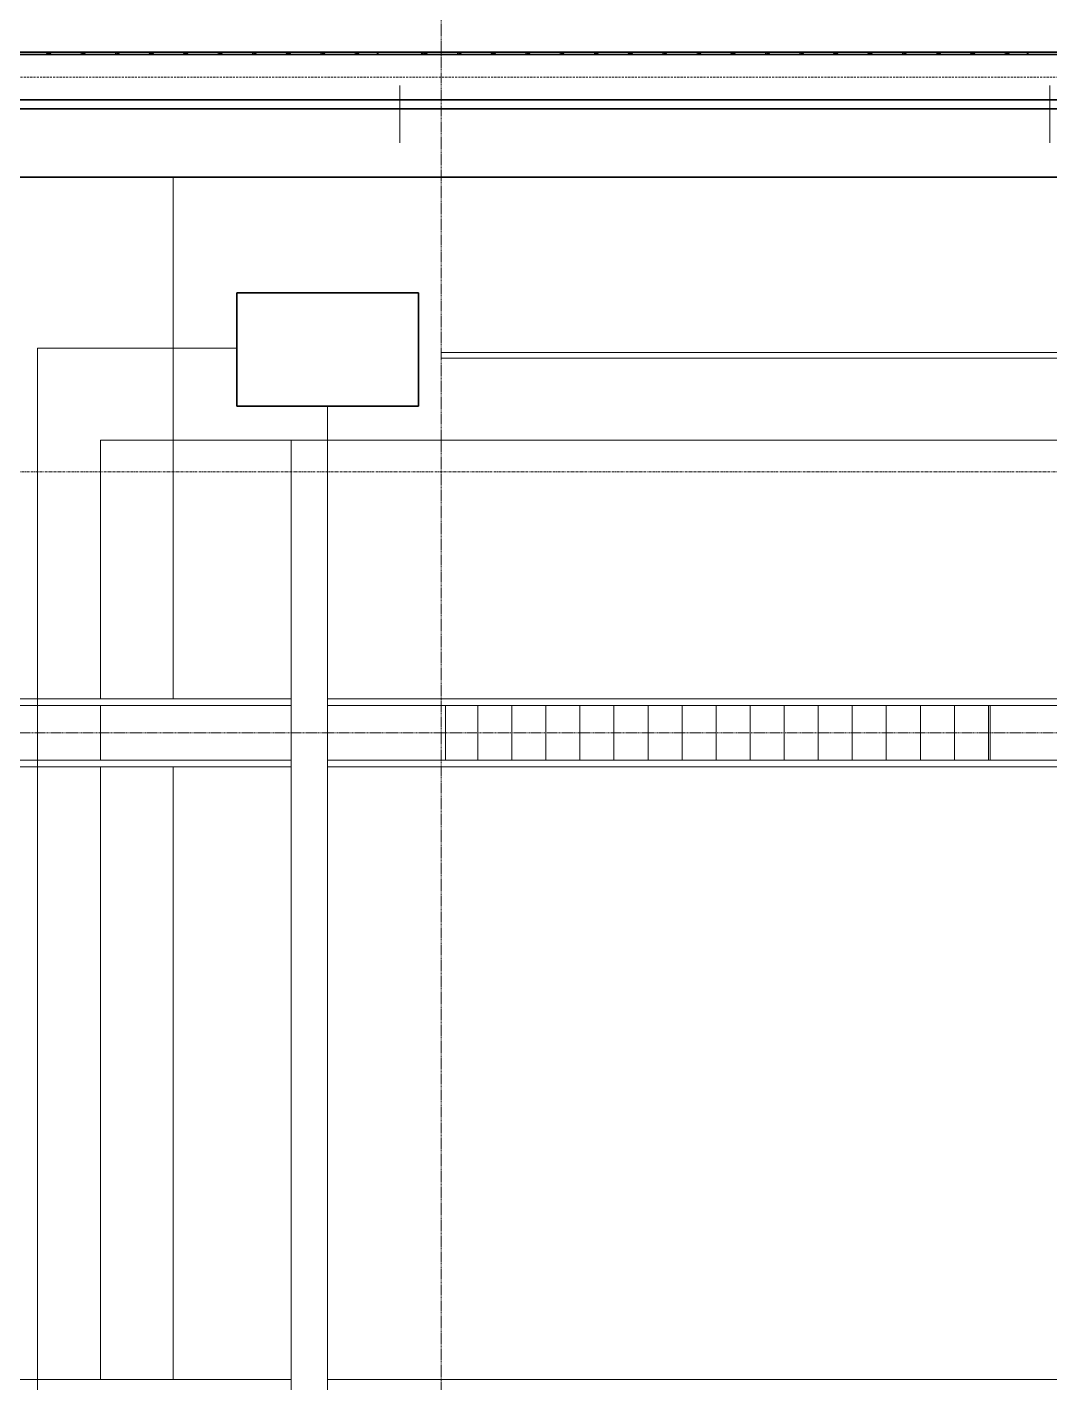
# Model space of a CAD drawing. Header units: millimetres. Extents: x -672391 to -598136, y -134 to 46410.
# Drawn here: x -631879 to -629626, y 34382 to 37369 of the extents above; entities that cross this region are included whole.
import ezdxf

# ---------------------------------------------------------------- set-up
doc = ezdxf.new("R2010")
doc.units = ezdxf.units.MM
for name, pattern in [('DPA_Grid _ Level 100', [10, 5.5, -1.6, 1.3, -1.6]), ('DPA_Hidden 100', [7.2, 4.7, -2.5]), ('DPA_Hidden 50', [3, 2, -1])]:
    doc.linetypes.add(name, pattern=pattern)
for name, color, linetype, lineweight in [('A-COLS-E', 1, 'Continuous', 35), ('A-COLS-HDLN', 2, 'Continuous', 9), ('A-DETL', 1, 'Continuous', 70), ('A-DOOR', 3, 'Continuous', 9), ('A-DOOR-E', 2, 'Continuous', 25), ('A-DOOR-HDLN', 2, 'Continuous', 9), ('A-GENM', 1, 'Continuous', 9), ('A-GLAZ-CURT', 2, 'Continuous', 9), ('A-GLAZ-CWMG', 2, 'Continuous', 35), ('S-GRID', 251, 'Continuous', 9)]:
    doc.layers.add(name, color=color, linetype=linetype, lineweight=lineweight)

# ---------------------------------------------------------------- blocks, each defined once
blk = doc.blocks.new('DPA_CP_Entrance Louver Grill Vertical Z - Louver Grill Vertical Z-18398571-4212-01 ENLARGED ENTRANCE 2 GROUND LEVEL - REFLECTED CEILING PLAN')
at = {"layer": 'A-GLAZ-CURT'}
for p, q in [((-716.1, 0), (-716.1, -50)), ((-716.1, -50), (-716.1, 0)), ((716.1, -50), (716.1, 0)), ((716.1, 0), (716.1, -50)), ((-716.1, -50), (-716.1, -125)), ((-716.1, -125), (-716.1, -50)), ((-716.1, -50), (-716.1, -125)), ((-716.1, -125), (-716.1, -50)), ((716.1, -50), (716.1, -125)), ((716.1, -125), (716.1, -50)), ((716.1, -50), (716.1, -125)), ((716.1, -125), (716.1, -50)), ((-716.1, -125), (-716.1, -127)), ((-716.1, -127), (-716.1, -125)), ((716.1, -127), (716.1, -125)), ((716.1, -125), (716.1, -127)), ((-668.1, -195), (-668.1, -200)), ((-668.1, -200), (-668.1, -195)), ((-668.1, -200), (-666.1, -200)), ((-666.1, -200), (-668.1, -200)), ((-666.1, -200), (-666.1, -195)), ((-666.1, -195), (-666.1, -200)), ((666.1, -195), (666.1, -200)), ((666.1, -200), (666.1, -195)), ((666.1, -200), (668.1, -200)), ((668.1, -200), (666.1, -200)), ((668.1, -200), (668.1, -195)), ((668.1, -195), (668.1, -200))]:
    blk.add_line(p, q, dxfattribs=at)
blk = doc.blocks.new('DPA_CP_Entrance Louver Grill Vertical Z - Louver Grill Vertical Z-V3-4212-01 ENLARGED ENTRANCE 2 GROUND LEVEL - REFLECTED CEILING PLAN')
at = {"layer": 'A-GLAZ-CURT'}
for p, q in [((-716.1, 0), (-716.1, -50)), ((-716.1, -50), (-716.1, 0)), ((-716.1, -50), (-716.1, -125)), ((-716.1, -125), (-716.1, -50)), ((-716.1, -50), (-716.1, -125)), ((-716.1, -125), (-716.1, -50)), ((-716.1, -125), (-716.1, -127)), ((-716.1, -127), (-716.1, -125)), ((-668.1, -195), (-668.1, -200)), ((-668.1, -200), (-668.1, -195)), ((-668.1, -200), (-666.1, -200)), ((-666.1, -200), (-668.1, -200)), ((-666.1, -200), (-666.1, -195)), ((-666.1, -195), (-666.1, -200)), ((666.1, -200), (668.1, -200)), ((668.1, -200), (666.1, -200))]:
    blk.add_line(p, q, dxfattribs=at)
blk = doc.blocks.new('GM_Louver Grill Vertical Z - Z Profile-12047552-4212-01 ENLARGED ENTRANCE 2 GROUND LEVEL - REFLECTED CEILING PLAN')
at = {"layer": 'A-GENM'}
for p, q in [((46.4, -73), (40, -73)), ((40, -73), (40, -75)), ((40, -75), (40, -73)), ((40, -73), (46.4, -73)), ((40, -75), (50, -75)), ((50, -75), (40, -75)), ((44.5, -70), (46.4, -73)), ((46.4, -73), (44.5, -70)), ((50, -75), (46.8, -70)), ((46.8, -70), (50, -75))]:
    blk.add_line(p, q, dxfattribs=at)
blk = doc.blocks.new('GM_Louver Grill Vertical Z - Z Profile-V14-4212-01 ENLARGED ENTRANCE 2 GROUND LEVEL - REFLECTED CEILING PLAN')
at = {"layer": 'A-GENM'}
for p, q in [((40, -73), (40, -75)), ((40, -75), (40, -73)), ((40, -73), (46.4, -73)), ((50, -75), (40, -75)), ((46.4, -73), (40.1, -73)), ((40.1, -75), (50, -75)), ((44.5, -70), (46.4, -73)), ((46.4, -73), (44.5, -70)), ((50, -75), (46.8, -70)), ((46.8, -70), (50, -75))]:
    blk.add_line(p, q, dxfattribs=at)
blk = doc.blocks.new('GM_Louver Grill Vertical Z - Z Profile-V15-4212-01 ENLARGED ENTRANCE 2 GROUND LEVEL - REFLECTED CEILING PLAN')
at = {"layer": 'A-GENM'}
for p, q in [((46.4, -73), (40, -73)), ((40, -73), (40, -75)), ((40, -75), (40, -73)), ((40, -73), (46.4, -73)), ((40, -75), (49.4, -75)), ((50, -75), (40, -75)), ((44.5, -70), (46.4, -73)), ((46.4, -73), (44.5, -70)), ((49.4, -74.1), (46.8, -70)), ((46.8, -70), (50, -75))]:
    blk.add_line(p, q, dxfattribs=at)
blk = doc.blocks.new('GM_Louver Grill Vertical Z - Z Profile-V16-4212-01 ENLARGED ENTRANCE 2 GROUND LEVEL - REFLECTED CEILING PLAN')
at = {"layer": 'A-GENM'}
for p, q in [((45.7, -73), (40, -73)), ((40, -73), (40, -75)), ((40, -75), (40, -73)), ((40, -73), (46.4, -73)), ((40, -75), (50, -75)), ((50, -75), (40, -75)), ((44.5, -70), (45.7, -72)), ((46.4, -73), (44.5, -70)), ((50, -75), (46.8, -70)), ((46.8, -70), (50, -75))]:
    blk.add_line(p, q, dxfattribs=at)
blk = doc.blocks.new('DPA_Rectangular - 250 x 400 mm-11952625-4212-01 ENLARGED ENTRANCE 2 GROUND LEVEL - REFLECTED CEILING PLAN')
at = {"layer": 'A-COLS-E'}
for p, q in [((-200, -125), (-200, 125)), ((-200, 125), (200, 125)), ((200, 125), (200, -125)), ((200, -125), (-200, -125))]:
    blk.add_line(p, q, dxfattribs=at)
blk = doc.blocks.new('DPA_CP_Entrance Louver Grill Vertical Z - Louver Grill Vertical Z-18399026-4212-01 ENLARGED ENTRANCE 2 GROUND LEVEL - REFLECTED CEILING PLAN')
at = {"layer": 'A-GLAZ-CURT'}
for p, q in [((-716.1, 0), (-716.1, -50)), ((-716.1, -50), (-716.1, 0)), ((716.1, -50), (716.1, 0)), ((716.1, 0), (716.1, -50)), ((-716.1, -50), (-716.1, -125)), ((-716.1, -125), (-716.1, -50)), ((-716.1, -50), (-716.1, -125)), ((-716.1, -125), (-716.1, -50)), ((716.1, -50), (716.1, -125)), ((716.1, -125), (716.1, -50)), ((716.1, -50), (716.1, -125)), ((716.1, -125), (716.1, -50)), ((-716.1, -125), (-716.1, -127)), ((-716.1, -127), (-716.1, -125)), ((716.1, -127), (716.1, -125)), ((716.1, -125), (716.1, -127)), ((-668.1, -200), (-666.1, -200)), ((-666.1, -200), (-668.1, -200)), ((666.1, -200), (668.1, -200)), ((668.1, -200), (666.1, -200))]:
    blk.add_line(p, q, dxfattribs=at)
blk = doc.blocks.new('DPA_CP_Entrance Louver Grill Vertical Z - Louver Grill Vertical Z-V31-4212-01 ENLARGED ENTRANCE 2 GROUND LEVEL - REFLECTED CEILING PLAN')
at = {"layer": 'A-GLAZ-CURT'}
for p, q in [((-716.1, 0), (-716.1, -50)), ((-716.1, -50), (-716.1, 0)), ((-716.1, -50), (-716.1, -125)), ((-716.1, -125), (-716.1, -50)), ((-716.1, -50), (-716.1, -125)), ((-716.1, -125), (-716.1, -50)), ((-716.1, -125), (-716.1, -127)), ((-716.1, -127), (-716.1, -125)), ((-668.1, -200), (-666.1, -200)), ((-666.1, -200), (-668.1, -200)), ((666.1, -200), (668.1, -200)), ((668.1, -200), (666.1, -200))]:
    blk.add_line(p, q, dxfattribs=at)
blk = doc.blocks.new('GM_Louver Grill Vertical Z - Z Profile-V23-4212-01 ENLARGED ENTRANCE 2 GROUND LEVEL - REFLECTED CEILING PLAN')
at = {"layer": 'A-GENM'}
for p, q in [((40, -75), (50, -75)), ((50, -75), (40, -75))]:
    blk.add_line(p, q, dxfattribs=at)
blk = doc.blocks.new('GM_Louver Grill Vertical Z - Z Profile-V32-4212-01 ENLARGED ENTRANCE 2 GROUND LEVEL - REFLECTED CEILING PLAN')
at = {"layer": 'A-GENM'}
for p, q in [((40.1, -75), (50, -75)), ((50, -75), (40.1, -75))]:
    blk.add_line(p, q, dxfattribs=at)
blk = doc.blocks.new('GM_Louver Grill Vertical Z - Z Profile-V33-4212-01 ENLARGED ENTRANCE 2 GROUND LEVEL - REFLECTED CEILING PLAN')
at = {"layer": 'A-GENM'}
for p, q in [((40, -75), (49.4, -75)), ((49.4, -75), (40, -75))]:
    blk.add_line(p, q, dxfattribs=at)
blk = doc.blocks.new('System Panel - Entrance Glazed 12mm-11964368-4212-01 ENLARGED ENTRANCE 2 GROUND LEVEL - REFLECTED CEILING PLAN')
at = {"layer": 'A-GLAZ-CURT'}
for p, q in [((-750, -6), (-750, 6)), ((-750, 6), (750, 6)), ((750, 6), (750, -6)), ((750, -6), (-750, -6))]:
    blk.add_line(p, q, dxfattribs=at)
blk = doc.blocks.new('DPA_Rectangular Tuscan Column - Rectangular Tuscan Column-11935156-4212-01 ENLARGED ENTRANCE 2 GROUND LEVEL - REFLECTED CEILING PLAN')
at = {"layer": 'A-COLS-HDLN'}
for p, q in [((-125, -150), (-125, 250)), ((-125, 250), (125, 250)), ((125, 250), (125, -150)), ((125, -150), (-125, -150))]:
    blk.add_line(p, q, dxfattribs=at)
blk = doc.blocks.new('Rectangular Mullion - Entrance Louver Top-15304691-4212-01 ENLARGED ENTRANCE 2 GROUND LEVEL - REFLECTED CEILING PLAN')
at = {"layer": 'A-GLAZ-CWMG'}
for p, q in [((-631058.3, 37309), (-632415.5, 37309)), ((-632415.5, 37309), (-631058.3, 37309)), ((-632415.5, 37209), (-631058.3, 37209)), ((-632415.5, 37209), (-631058.3, 37209)), ((-632490.5, 37189), (-632490.5, 37039)), ((-632490.5, 37189), (-631058.3, 37189)), ((-632415.5, 37189), (-631058.3, 37189)), ((-632490.5, 37039), (-631058.3, 37039)), ((-632415.5, 37039), (-631058.3, 37039))]:
    blk.add_line(p, q, dxfattribs=at)
blk = doc.blocks.new('Rectangular Mullion - Entrance Louver Top-12064533-4212-01 ENLARGED ENTRANCE 2 GROUND LEVEL - REFLECTED CEILING PLAN')
at = {"layer": 'A-GLAZ-CWMG'}
for p, q in [((-629626.1, 37309), (-631058.3, 37309)), ((-631058.3, 37309), (-629626.1, 37309)), ((-631058.3, 37209), (-629626.1, 37209)), ((-631058.3, 37209), (-629626.1, 37209)), ((-631058.3, 37189), (-629626.1, 37189)), ((-631058.3, 37189), (-629626.1, 37189)), ((-631058.3, 37039), (-629626.1, 37039)), ((-631058.3, 37039), (-629626.1, 37039))]:
    blk.add_line(p, q, dxfattribs=at)
blk = doc.blocks.new('Rectangular Mullion - 50x200-15304692-4212-01 ENLARGED ENTRANCE 2 GROUND LEVEL - REFLECTED CEILING PLAN')
at = {"layer": 'A-GLAZ-CWMG'}
for p, q in [((-632490.5, 37314), (-631058.3, 37314)), ((-631058.3, 37314), (-632490.5, 37314))]:
    blk.add_line(p, q, dxfattribs=at)
blk = doc.blocks.new('Rectangular Mullion - 50x200-12064535-4212-01 ENLARGED ENTRANCE 2 GROUND LEVEL - REFLECTED CEILING PLAN')
at = {"layer": 'A-GLAZ-CWMG'}
for p, q in [((-631058.3, 37314), (-629626.1, 37314)), ((-629626.1, 37314), (-631058.3, 37314))]:
    blk.add_line(p, q, dxfattribs=at)
blk = doc.blocks.new('System Panel - DPA-AR_Metal Ceiling Rectangular Panel-V58-4212-01 ENLARGED ENTRANCE 2 GROUND LEVEL - REFLECTED CEILING PLAN')
at = {"layer": 'A-GLAZ-CURT'}
for p, q in [((-631557.4, 32889.1), (-631557.4, 34239.1)), ((-631557.4, 34239.1), (-631297.4, 34239.1)), ((-631297.4, 34239.1), (-631557.4, 34239.1)), ((-631557.4, 34239.1), (-631557.4, 32889.1)), ((-631217.4, 34239.1), (-629157.4, 34239.1)), ((-629157.4, 34239.1), (-631217.4, 34239.1)), ((-629157.4, 34239.1), (-629157.4, 32889.1)), ((-629157.4, 32889.1), (-629157.4, 34239.1)), ((-631297.4, 32889.1), (-631557.4, 32889.1)), ((-631557.4, 32889.1), (-631297.4, 32889.1)), ((-629157.4, 32889.1), (-631217.4, 32889.1)), ((-631217.4, 32889.1), (-629157.4, 32889.1))]:
    blk.add_line(p, q, dxfattribs=at)
blk = doc.blocks.new('System Panel - DPA-AR_Metal Ceiling Rectangular Panel-V59-4212-01 ENLARGED ENTRANCE 2 GROUND LEVEL - REFLECTED CEILING PLAN')
at = {"layer": 'A-GLAZ-CURT'}
for p, q in [((-631717.4, 34389.1), (-631717.4, 35739.1)), ((-631717.4, 35739.1), (-631557.4, 35739.1)), ((-631557.4, 35739.1), (-631717.4, 35739.1)), ((-631557.4, 35739.1), (-631557.4, 34389.1)), ((-631557.4, 34389.1), (-631557.4, 35739.1)), ((-631557.4, 34389.1), (-631717.4, 34389.1)), ((-631717.4, 34389.1), (-631557.4, 34389.1))]:
    blk.add_line(p, q, dxfattribs=at)
blk = doc.blocks.new('DPA_CP_Metal Ceiling Panel - Vertical Panel Entrance-12683665-4212-01 ENLARGED ENTRANCE 2 GROUND LEVEL - REFLECTED CEILING PLAN')
at = {"layer": 'A-GLAZ-CURT'}
for p, q in [((-629757.4, 19374.1), (-629757.4, 19254.1)), ((-629757.4, 19374.1), (-628557.4, 19374.1)), ((-629757.4, 19374.1), (-628557.4, 19374.1)), ((-629757.4, 19254.1), (-629757.4, 19374.1)), ((-629757.4, 19374.1), (-629757.4, 19254.1)), ((-628557.4, 19374.1), (-629757.4, 19374.1)), ((-628557.4, 19374.1), (-628557.4, 19254.1)), ((-628557.4, 19374.1), (-628557.4, 19254.1)), ((-628557.4, 19254.1), (-628557.4, 19374.1)), ((-629757.4, 19254.1), (-628557.4, 19254.1)), ((-628557.4, 19254.1), (-629757.4, 19254.1)), ((-629757.4, 19254.1), (-628557.4, 19254.1))]:
    blk.add_line(p, q, dxfattribs=at)
blk = doc.blocks.new('DPA_CP_Metal Ceiling Luminaire - Linear Luminaire Entrance-V52-4212-01 ENLARGED ENTRANCE 2 GROUND LEVEL - REFLECTED CEILING PLAN')
at = {"layer": 'A-GLAZ-CURT'}
h = blk.add_hatch(dxfattribs=at)
h.set_pattern_fill('FP_6', color=256, style=0, pattern_type=2)
h.set_pattern_definition([(270, (-627736.53, 17847.804), (-75, -5e-15), [])])
h.paths.add_polyline_path([(-628557.4, 19254.1), (-627357.4, 19254.1), (-627357.4, 19374.1), (-628557.4, 19374.1)])
for p, q in [((-628557.4, 19374.1), (-627357.4, 19374.1)), ((-628557.4, 19254.1), (-628557.4, 19374.1)), ((-628557.4, 19374.1), (-628557.4, 19254.1)), ((-627357.4, 19374.1), (-628557.4, 19374.1)), ((-627357.4, 19374.1), (-627357.4, 19254.1)), ((-627357.4, 19254.1), (-627357.4, 19374.1)), ((-627357.4, 19254.1), (-628557.4, 19254.1)), ((-628557.4, 19254.1), (-627357.4, 19254.1))]:
    blk.add_line(p, q, dxfattribs=at)
blk = doc.blocks.new('System Panel - DPA-AR_Metal Ceiling Rectangular Panel-V57-4212-01 ENLARGED ENTRANCE 2 GROUND LEVEL - REFLECTED CEILING PLAN')
at = {"layer": 'A-GLAZ-CURT'}
for p, q in [((-631717.4, 32874.1), (-631297.4, 32874.1)), ((-631717.4, 32754.1), (-631717.4, 32874.1)), ((-631717.4, 32874.1), (-631717.4, 32754.1)), ((-631297.4, 32874.1), (-631717.4, 32874.1)), ((-631217.4, 32874.1), (-630957.4, 32874.1)), ((-630957.4, 32874.1), (-631217.4, 32874.1)), ((-630957.4, 32874.1), (-630957.4, 32754.1)), ((-630957.4, 32754.1), (-630957.4, 32874.1)), ((-631297.4, 32754.1), (-631717.4, 32754.1)), ((-631717.4, 32754.1), (-631297.4, 32754.1)), ((-630957.4, 32754.1), (-631217.4, 32754.1)), ((-631217.4, 32754.1), (-630957.4, 32754.1))]:
    blk.add_line(p, q, dxfattribs=at)
blk = doc.blocks.new('System Panel - DPA-AR_Metal Ceiling Rectangular Panel-12708350-4212-01 ENLARGED ENTRANCE 2 GROUND LEVEL - REFLECTED CEILING PLAN')
at = {"layer": 'A-GLAZ-CURT'}
for p, q in [((-631557.4, 35889.1), (-631557.4, 36459)), ((-631557.4, 36459), (-629157.4, 36459)), ((-629157.4, 36459), (-631557.4, 36459)), ((-631557.4, 36459), (-631557.4, 35889.1)), ((-629157.4, 36459), (-629157.4, 36319)), ((-629157.4, 36319), (-629157.4, 36459)), ((-629157.4, 36319), (-629157.4, 35889.1)), ((-629157.4, 35889.1), (-629157.4, 36319)), ((-631297.4, 35889.1), (-631557.4, 35889.1)), ((-631557.4, 35889.1), (-631297.4, 35889.1)), ((-629157.4, 35889.1), (-631217.4, 35889.1)), ((-631217.4, 35889.1), (-629157.4, 35889.1))]:
    blk.add_line(p, q, dxfattribs=at)
blk = doc.blocks.new('System Panel - DPA-AR_Metal Ceiling Rectangular Panel-12708352-4212-01 ENLARGED ENTRANCE 2 GROUND LEVEL - REFLECTED CEILING PLAN')
at = {"layer": 'A-GLAZ-CURT'}
for p, q in [((-631717.4, 35889.1), (-631717.4, 36459)), ((-631717.4, 36459), (-631557.4, 36459)), ((-631557.4, 36459), (-631717.4, 36459)), ((-631717.4, 36459), (-631717.4, 35889.1)), ((-631557.4, 36459), (-631557.4, 35889.1)), ((-631557.4, 35889.1), (-631557.4, 36459)), ((-631557.4, 35889.1), (-631717.4, 35889.1)), ((-631717.4, 35889.1), (-631557.4, 35889.1))]:
    blk.add_line(p, q, dxfattribs=at)
blk = doc.blocks.new('System Panel - DPA-AR_Metal Ceiling Rectangular Panel-16088605-4212-01 ENLARGED ENTRANCE 2 GROUND LEVEL - REFLECTED CEILING PLAN')
at = {"layer": 'A-GLAZ-CURT'}
for p, q in [((-633165.5, 35874.1), (-631717.4, 35874.1)), ((-633165.5, 35754.1), (-633165.5, 35874.1)), ((-633165.5, 35874.1), (-633165.5, 35754.1)), ((-631717.4, 35874.1), (-633165.5, 35874.1)), ((-631717.4, 35874.1), (-631717.4, 35754.1)), ((-631717.4, 35754.1), (-631717.4, 35874.1)), ((-631717.4, 35754.1), (-633165.5, 35754.1)), ((-633165.5, 35754.1), (-631717.4, 35754.1))]:
    blk.add_line(p, q, dxfattribs=at)
blk = doc.blocks.new('System Panel - DPA-AR_Metal Ceiling Rectangular Panel-16088623-4212-01 ENLARGED ENTRANCE 2 GROUND LEVEL - REFLECTED CEILING PLAN')
at = {"layer": 'A-GLAZ-CURT'}
for p, q in [((-633165.5, 34389.1), (-633165.5, 35739.1)), ((-633165.5, 35739.1), (-631557.4, 35739.1)), ((-631557.4, 35739.1), (-633165.5, 35739.1)), ((-633165.5, 35739.1), (-633165.5, 34389.1)), ((-631557.4, 35739.1), (-631557.4, 34389.1)), ((-631557.4, 34389.1), (-631557.4, 35739.1)), ((-631557.4, 34389.1), (-633165.5, 34389.1)), ((-633165.5, 34389.1), (-631557.4, 34389.1))]:
    blk.add_line(p, q, dxfattribs=at)
blk = doc.blocks.new('System Panel - DPA-AR_Metal Ceiling Rectangular Panel-16088662-4212-01 ENLARGED ENTRANCE 2 GROUND LEVEL - REFLECTED CEILING PLAN')
at = {"layer": 'A-GLAZ-CURT'}
for p, q in [((-633165.5, 35889.1), (-633165.5, 37039)), ((-633165.5, 37039), (-631557.4, 37039)), ((-631557.4, 37039), (-633165.5, 37039)), ((-633165.5, 37039), (-633165.5, 35889.1)), ((-631557.4, 37039), (-631557.4, 36459)), ((-631557.4, 36459), (-631557.4, 37039)), ((-631557.4, 36459), (-631717.4, 36459)), ((-631717.4, 36459), (-631717.4, 35889.1)), ((-631717.4, 35889.1), (-631717.4, 36459)), ((-631717.4, 36459), (-631557.4, 36459)), ((-631717.4, 35889.1), (-633165.5, 35889.1)), ((-633165.5, 35889.1), (-631717.4, 35889.1))]:
    blk.add_line(p, q, dxfattribs=at)
blk = doc.blocks.new('System Panel - DPA-AR_Metal Ceiling Rectangular Panel-16088664-4212-01 ENLARGED ENTRANCE 2 GROUND LEVEL - REFLECTED CEILING PLAN')
at = {"layer": 'A-GLAZ-CURT'}
for p, q in [((-631557.4, 36459), (-631557.4, 37039)), ((-631557.4, 37039), (-629157.4, 37039)), ((-629157.4, 37039), (-631557.4, 37039)), ((-631557.4, 37039), (-631557.4, 36459)), ((-629157.4, 37039), (-629157.4, 36652)), ((-629157.4, 36652), (-629157.4, 37039)), ((-629157.4, 36640), (-629157.4, 36459)), ((-629157.4, 36459), (-629157.4, 36640)), ((-629157.4, 36459), (-631557.4, 36459)), ((-631557.4, 36459), (-629157.4, 36459))]:
    blk.add_line(p, q, dxfattribs=at)
blk = doc.blocks.new('M_Door-Overhead-Rolling - RS-18925043-4212-01 ENLARGED ENTRANCE 2 GROUND LEVEL - REFLECTED CEILING PLAN')
at = {"layer": 'A-DOOR'}
for p, q in [((-2150, 180), (2150, 180)), ((2150, 180), (2150, 100)), ((2150, 100), (-2150, 100))]:
    blk.add_line(p, q, dxfattribs=at)
at = {"layer": 'A-DOOR-HDLN'}
for p, q in [((-2353.2, 738.8), (2353.2, 738.8)), ((2353.2, 300), (2353.2, 738.8)), ((2150, 100), (2225, 100))]:
    blk.add_line(p, q, dxfattribs=at)

msp = doc.modelspace()

# ---------------------------------------------------------------- linework, layer by layer
at = {"layer": 'A-DETL', "color": 8, "linetype": 'DPA_Hidden 50', "lineweight": 9}
for p, q in [((-630967.4, 36459), (-630967.4, 38374)), ((-630967.4, 19106.8), (-630967.4, 36459)), ((-636011.5, 35814.1), (-621611.5, 35814.1))]:
    msp.add_line(p, q, dxfattribs=at)
at = {"layer": 'A-DETL', "linetype": 'DPA_Hidden 100', "lineweight": 9}
msp.add_line((-623717.4, 37259), (-633817.4, 37259), dxfattribs=at)
at = {"layer": 'S-GRID', "linetype": 'DPA_Grid _ Level 100'}
msp.add_line((-672390.7, 36389), (-599857.6, 36389), dxfattribs=at)

# ---------------------------------------------------------------- block references
at = {"layer": 'A-COLS-E'}
msp.add_blockref('DPA_Rectangular - 250 x 400 mm-11952625-4212-01 ENLARGED ENTRANCE 2 GROUND LEVEL - REFLECTED CEILING PLAN', (-631217.4, 36659), dxfattribs=at)
at = {"layer": 'A-COLS-HDLN', "rotation": 269.9999999999994}
msp.add_blockref('DPA_Rectangular Tuscan Column - Rectangular Tuscan Column-11935156-4212-01 ENLARGED ENTRANCE 2 GROUND LEVEL - REFLECTED CEILING PLAN', (-631267.4, 36659), dxfattribs=at)
at = {"layer": 'A-DOOR-E', "rotation": 90}
msp.add_blockref('M_Door-Overhead-Rolling - RS-18925043-4212-01 ENLARGED ENTRANCE 2 GROUND LEVEL - REFLECTED CEILING PLAN', (-631117.4, 34309), dxfattribs=at)
at = {"layer": 'A-GENM', "rotation": 180}
for name, p in [('GM_Louver Grill Vertical Z - Z Profile-12047552-4212-01 ENLARGED ENTRANCE 2 GROUND LEVEL - REFLECTED CEILING PLAN', (-631787.1, 37239)), ('GM_Louver Grill Vertical Z - Z Profile-V23-4212-01 ENLARGED ENTRANCE 2 GROUND LEVEL - REFLECTED CEILING PLAN', (-631787.1, 37239)), ('GM_Louver Grill Vertical Z - Z Profile-12047552-4212-01 ENLARGED ENTRANCE 2 GROUND LEVEL - REFLECTED CEILING PLAN', (-631711.7, 37239)), ('GM_Louver Grill Vertical Z - Z Profile-V23-4212-01 ENLARGED ENTRANCE 2 GROUND LEVEL - REFLECTED CEILING PLAN', (-631711.7, 37239)), ('GM_Louver Grill Vertical Z - Z Profile-12047552-4212-01 ENLARGED ENTRANCE 2 GROUND LEVEL - REFLECTED CEILING PLAN', (-631636.3, 37239)), ('GM_Louver Grill Vertical Z - Z Profile-V23-4212-01 ENLARGED ENTRANCE 2 GROUND LEVEL - REFLECTED CEILING PLAN', (-631636.3, 37239)), ('GM_Louver Grill Vertical Z - Z Profile-12047552-4212-01 ENLARGED ENTRANCE 2 GROUND LEVEL - REFLECTED CEILING PLAN', (-631560.9, 37239)), ('GM_Louver Grill Vertical Z - Z Profile-V23-4212-01 ENLARGED ENTRANCE 2 GROUND LEVEL - REFLECTED CEILING PLAN', (-631560.9, 37239)), ('GM_Louver Grill Vertical Z - Z Profile-12047552-4212-01 ENLARGED ENTRANCE 2 GROUND LEVEL - REFLECTED CEILING PLAN', (-631485.4, 37239)), ('GM_Louver Grill Vertical Z - Z Profile-V23-4212-01 ENLARGED ENTRANCE 2 GROUND LEVEL - REFLECTED CEILING PLAN', (-631485.4, 37239)), ('GM_Louver Grill Vertical Z - Z Profile-12047552-4212-01 ENLARGED ENTRANCE 2 GROUND LEVEL - REFLECTED CEILING PLAN', (-631410, 37239)), ('GM_Louver Grill Vertical Z - Z Profile-V23-4212-01 ENLARGED ENTRANCE 2 GROUND LEVEL - REFLECTED CEILING PLAN', (-631410, 37239)), ('GM_Louver Grill Vertical Z - Z Profile-12047552-4212-01 ENLARGED ENTRANCE 2 GROUND LEVEL - REFLECTED CEILING PLAN', (-631334.6, 37239)), ('GM_Louver Grill Vertical Z - Z Profile-V23-4212-01 ENLARGED ENTRANCE 2 GROUND LEVEL - REFLECTED CEILING PLAN', (-631334.6, 37239)), ('GM_Louver Grill Vertical Z - Z Profile-12047552-4212-01 ENLARGED ENTRANCE 2 GROUND LEVEL - REFLECTED CEILING PLAN', (-631259.2, 37239)), ('GM_Louver Grill Vertical Z - Z Profile-V23-4212-01 ENLARGED ENTRANCE 2 GROUND LEVEL - REFLECTED CEILING PLAN', (-631259.2, 37239)), ('GM_Louver Grill Vertical Z - Z Profile-V16-4212-01 ENLARGED ENTRANCE 2 GROUND LEVEL - REFLECTED CEILING PLAN', (-631183.8, 37239)), ('GM_Louver Grill Vertical Z - Z Profile-V23-4212-01 ENLARGED ENTRANCE 2 GROUND LEVEL - REFLECTED CEILING PLAN', (-631183.8, 37239)), ('GM_Louver Grill Vertical Z - Z Profile-12047552-4212-01 ENLARGED ENTRANCE 2 GROUND LEVEL - REFLECTED CEILING PLAN', (-631108.3, 37239)), ('GM_Louver Grill Vertical Z - Z Profile-V23-4212-01 ENLARGED ENTRANCE 2 GROUND LEVEL - REFLECTED CEILING PLAN', (-631108.3, 37239)), ('GM_Louver Grill Vertical Z - Z Profile-12047552-4212-01 ENLARGED ENTRANCE 2 GROUND LEVEL - REFLECTED CEILING PLAN', (-630958.3, 37239)), ('GM_Louver Grill Vertical Z - Z Profile-V23-4212-01 ENLARGED ENTRANCE 2 GROUND LEVEL - REFLECTED CEILING PLAN', (-630958.3, 37239)), ('GM_Louver Grill Vertical Z - Z Profile-12047552-4212-01 ENLARGED ENTRANCE 2 GROUND LEVEL - REFLECTED CEILING PLAN', (-630882.9, 37239)), ('GM_Louver Grill Vertical Z - Z Profile-V23-4212-01 ENLARGED ENTRANCE 2 GROUND LEVEL - REFLECTED CEILING PLAN', (-630882.9, 37239)), ('GM_Louver Grill Vertical Z - Z Profile-12047552-4212-01 ENLARGED ENTRANCE 2 GROUND LEVEL - REFLECTED CEILING PLAN', (-630807.5, 37239)), ('GM_Louver Grill Vertical Z - Z Profile-V23-4212-01 ENLARGED ENTRANCE 2 GROUND LEVEL - REFLECTED CEILING PLAN', (-630807.5, 37239)), ('GM_Louver Grill Vertical Z - Z Profile-12047552-4212-01 ENLARGED ENTRANCE 2 GROUND LEVEL - REFLECTED CEILING PLAN', (-630732.1, 37239)), ('GM_Louver Grill Vertical Z - Z Profile-V23-4212-01 ENLARGED ENTRANCE 2 GROUND LEVEL - REFLECTED CEILING PLAN', (-630732.1, 37239)), ('GM_Louver Grill Vertical Z - Z Profile-12047552-4212-01 ENLARGED ENTRANCE 2 GROUND LEVEL - REFLECTED CEILING PLAN', (-630656.6, 37239)), ('GM_Louver Grill Vertical Z - Z Profile-V23-4212-01 ENLARGED ENTRANCE 2 GROUND LEVEL - REFLECTED CEILING PLAN', (-630656.6, 37239)), ('GM_Louver Grill Vertical Z - Z Profile-12047552-4212-01 ENLARGED ENTRANCE 2 GROUND LEVEL - REFLECTED CEILING PLAN', (-630581.2, 37239)), ('GM_Louver Grill Vertical Z - Z Profile-V23-4212-01 ENLARGED ENTRANCE 2 GROUND LEVEL - REFLECTED CEILING PLAN', (-630581.2, 37239)), ('GM_Louver Grill Vertical Z - Z Profile-V14-4212-01 ENLARGED ENTRANCE 2 GROUND LEVEL - REFLECTED CEILING PLAN', (-630505.8, 37239)), ('GM_Louver Grill Vertical Z - Z Profile-V32-4212-01 ENLARGED ENTRANCE 2 GROUND LEVEL - REFLECTED CEILING PLAN', (-630505.8, 37239)), ('GM_Louver Grill Vertical Z - Z Profile-12047552-4212-01 ENLARGED ENTRANCE 2 GROUND LEVEL - REFLECTED CEILING PLAN', (-630430.4, 37239)), ('GM_Louver Grill Vertical Z - Z Profile-V23-4212-01 ENLARGED ENTRANCE 2 GROUND LEVEL - REFLECTED CEILING PLAN', (-630430.4, 37239)), ('GM_Louver Grill Vertical Z - Z Profile-12047552-4212-01 ENLARGED ENTRANCE 2 GROUND LEVEL - REFLECTED CEILING PLAN', (-630354.9, 37239)), ('GM_Louver Grill Vertical Z - Z Profile-V23-4212-01 ENLARGED ENTRANCE 2 GROUND LEVEL - REFLECTED CEILING PLAN', (-630354.9, 37239)), ('GM_Louver Grill Vertical Z - Z Profile-12047552-4212-01 ENLARGED ENTRANCE 2 GROUND LEVEL - REFLECTED CEILING PLAN', (-630279.5, 37239)), ('GM_Louver Grill Vertical Z - Z Profile-V23-4212-01 ENLARGED ENTRANCE 2 GROUND LEVEL - REFLECTED CEILING PLAN', (-630279.5, 37239)), ('GM_Louver Grill Vertical Z - Z Profile-12047552-4212-01 ENLARGED ENTRANCE 2 GROUND LEVEL - REFLECTED CEILING PLAN', (-630204.1, 37239)), ('GM_Louver Grill Vertical Z - Z Profile-V23-4212-01 ENLARGED ENTRANCE 2 GROUND LEVEL - REFLECTED CEILING PLAN', (-630204.1, 37239)), ('GM_Louver Grill Vertical Z - Z Profile-12047552-4212-01 ENLARGED ENTRANCE 2 GROUND LEVEL - REFLECTED CEILING PLAN', (-630128.7, 37239)), ('GM_Louver Grill Vertical Z - Z Profile-V23-4212-01 ENLARGED ENTRANCE 2 GROUND LEVEL - REFLECTED CEILING PLAN', (-630128.7, 37239)), ('GM_Louver Grill Vertical Z - Z Profile-12047552-4212-01 ENLARGED ENTRANCE 2 GROUND LEVEL - REFLECTED CEILING PLAN', (-630053.3, 37239)), ('GM_Louver Grill Vertical Z - Z Profile-V23-4212-01 ENLARGED ENTRANCE 2 GROUND LEVEL - REFLECTED CEILING PLAN', (-630053.3, 37239)), ('GM_Louver Grill Vertical Z - Z Profile-12047552-4212-01 ENLARGED ENTRANCE 2 GROUND LEVEL - REFLECTED CEILING PLAN', (-629977.8, 37239)), ('GM_Louver Grill Vertical Z - Z Profile-V23-4212-01 ENLARGED ENTRANCE 2 GROUND LEVEL - REFLECTED CEILING PLAN', (-629977.8, 37239)), ('GM_Louver Grill Vertical Z - Z Profile-12047552-4212-01 ENLARGED ENTRANCE 2 GROUND LEVEL - REFLECTED CEILING PLAN', (-629902.4, 37239)), ('GM_Louver Grill Vertical Z - Z Profile-V23-4212-01 ENLARGED ENTRANCE 2 GROUND LEVEL - REFLECTED CEILING PLAN', (-629902.4, 37239)), ('GM_Louver Grill Vertical Z - Z Profile-12047552-4212-01 ENLARGED ENTRANCE 2 GROUND LEVEL - REFLECTED CEILING PLAN', (-629827, 37239)), ('GM_Louver Grill Vertical Z - Z Profile-V23-4212-01 ENLARGED ENTRANCE 2 GROUND LEVEL - REFLECTED CEILING PLAN', (-629827, 37239)), ('GM_Louver Grill Vertical Z - Z Profile-12047552-4212-01 ENLARGED ENTRANCE 2 GROUND LEVEL - REFLECTED CEILING PLAN', (-629751.6, 37239)), ('GM_Louver Grill Vertical Z - Z Profile-V23-4212-01 ENLARGED ENTRANCE 2 GROUND LEVEL - REFLECTED CEILING PLAN', (-629751.6, 37239)), ('GM_Louver Grill Vertical Z - Z Profile-V15-4212-01 ENLARGED ENTRANCE 2 GROUND LEVEL - REFLECTED CEILING PLAN', (-629676.1, 37239)), ('GM_Louver Grill Vertical Z - Z Profile-V33-4212-01 ENLARGED ENTRANCE 2 GROUND LEVEL - REFLECTED CEILING PLAN', (-629676.1, 37239))]:
    msp.add_blockref(name, p, dxfattribs=at)
at = {"layer": 'A-GLAZ-CURT', "rotation": 180}
for name, p in [('DPA_CP_Entrance Louver Grill Vertical Z - Louver Grill Vertical Z-V3-4212-01 ENLARGED ENTRANCE 2 GROUND LEVEL - REFLECTED CEILING PLAN', (-631774.4, 37114)), ('DPA_CP_Entrance Louver Grill Vertical Z - Louver Grill Vertical Z-V31-4212-01 ENLARGED ENTRANCE 2 GROUND LEVEL - REFLECTED CEILING PLAN', (-631774.4, 37114)), ('DPA_CP_Entrance Louver Grill Vertical Z - Louver Grill Vertical Z-18398571-4212-01 ENLARGED ENTRANCE 2 GROUND LEVEL - REFLECTED CEILING PLAN', (-630342.2, 37114)), ('DPA_CP_Entrance Louver Grill Vertical Z - Louver Grill Vertical Z-18399026-4212-01 ENLARGED ENTRANCE 2 GROUND LEVEL - REFLECTED CEILING PLAN', (-630342.2, 37114))]:
    msp.add_blockref(name, p, dxfattribs=at)
at = {"layer": 'A-GLAZ-CURT'}
for name, p in [('System Panel - DPA-AR_Metal Ceiling Rectangular Panel-16088662-4212-01 ENLARGED ENTRANCE 2 GROUND LEVEL - REFLECTED CEILING PLAN', (0, 0)), ('System Panel - DPA-AR_Metal Ceiling Rectangular Panel-16088664-4212-01 ENLARGED ENTRANCE 2 GROUND LEVEL - REFLECTED CEILING PLAN', (0, 0)), ('System Panel - Entrance Glazed 12mm-11964368-4212-01 ENLARGED ENTRANCE 2 GROUND LEVEL - REFLECTED CEILING PLAN', (-630217.4, 36646)), ('System Panel - DPA-AR_Metal Ceiling Rectangular Panel-12708352-4212-01 ENLARGED ENTRANCE 2 GROUND LEVEL - REFLECTED CEILING PLAN', (0, 0)), ('System Panel - DPA-AR_Metal Ceiling Rectangular Panel-12708350-4212-01 ENLARGED ENTRANCE 2 GROUND LEVEL - REFLECTED CEILING PLAN', (0, 0)), ('System Panel - DPA-AR_Metal Ceiling Rectangular Panel-16088605-4212-01 ENLARGED ENTRANCE 2 GROUND LEVEL - REFLECTED CEILING PLAN', (0, 0)), ('System Panel - DPA-AR_Metal Ceiling Rectangular Panel-V57-4212-01 ENLARGED ENTRANCE 2 GROUND LEVEL - REFLECTED CEILING PLAN', (0, 3000)), ('DPA_CP_Metal Ceiling Luminaire - Linear Luminaire Entrance-V52-4212-01 ENLARGED ENTRANCE 2 GROUND LEVEL - REFLECTED CEILING PLAN', (-2400, 16500)), ('DPA_CP_Metal Ceiling Panel - Vertical Panel Entrance-12683665-4212-01 ENLARGED ENTRANCE 2 GROUND LEVEL - REFLECTED CEILING PLAN', (0, 16500)), ('System Panel - DPA-AR_Metal Ceiling Rectangular Panel-16088623-4212-01 ENLARGED ENTRANCE 2 GROUND LEVEL - REFLECTED CEILING PLAN', (0, 0)), ('System Panel - DPA-AR_Metal Ceiling Rectangular Panel-V59-4212-01 ENLARGED ENTRANCE 2 GROUND LEVEL - REFLECTED CEILING PLAN', (0, 0)), ('System Panel - DPA-AR_Metal Ceiling Rectangular Panel-V58-4212-01 ENLARGED ENTRANCE 2 GROUND LEVEL - REFLECTED CEILING PLAN', (0, 1500))]:
    msp.add_blockref(name, p, dxfattribs=at)
at = {"layer": 'A-GLAZ-CWMG'}
for name, p in [('Rectangular Mullion - 50x200-15304692-4212-01 ENLARGED ENTRANCE 2 GROUND LEVEL - REFLECTED CEILING PLAN', (0, 0)), ('Rectangular Mullion - Entrance Louver Top-15304691-4212-01 ENLARGED ENTRANCE 2 GROUND LEVEL - REFLECTED CEILING PLAN', (0, 0)), ('Rectangular Mullion - 50x200-12064535-4212-01 ENLARGED ENTRANCE 2 GROUND LEVEL - REFLECTED CEILING PLAN', (0, 0)), ('Rectangular Mullion - Entrance Louver Top-12064533-4212-01 ENLARGED ENTRANCE 2 GROUND LEVEL - REFLECTED CEILING PLAN', (0, 0)), ('Rectangular Mullion - 50x200-12064535-4212-01 ENLARGED ENTRANCE 2 GROUND LEVEL - REFLECTED CEILING PLAN', (1432.2, 0)), ('Rectangular Mullion - Entrance Louver Top-12064533-4212-01 ENLARGED ENTRANCE 2 GROUND LEVEL - REFLECTED CEILING PLAN', (1432.2, 0))]:
    msp.add_blockref(name, p, dxfattribs=at)

doc.saveas('drawing.dxf')
